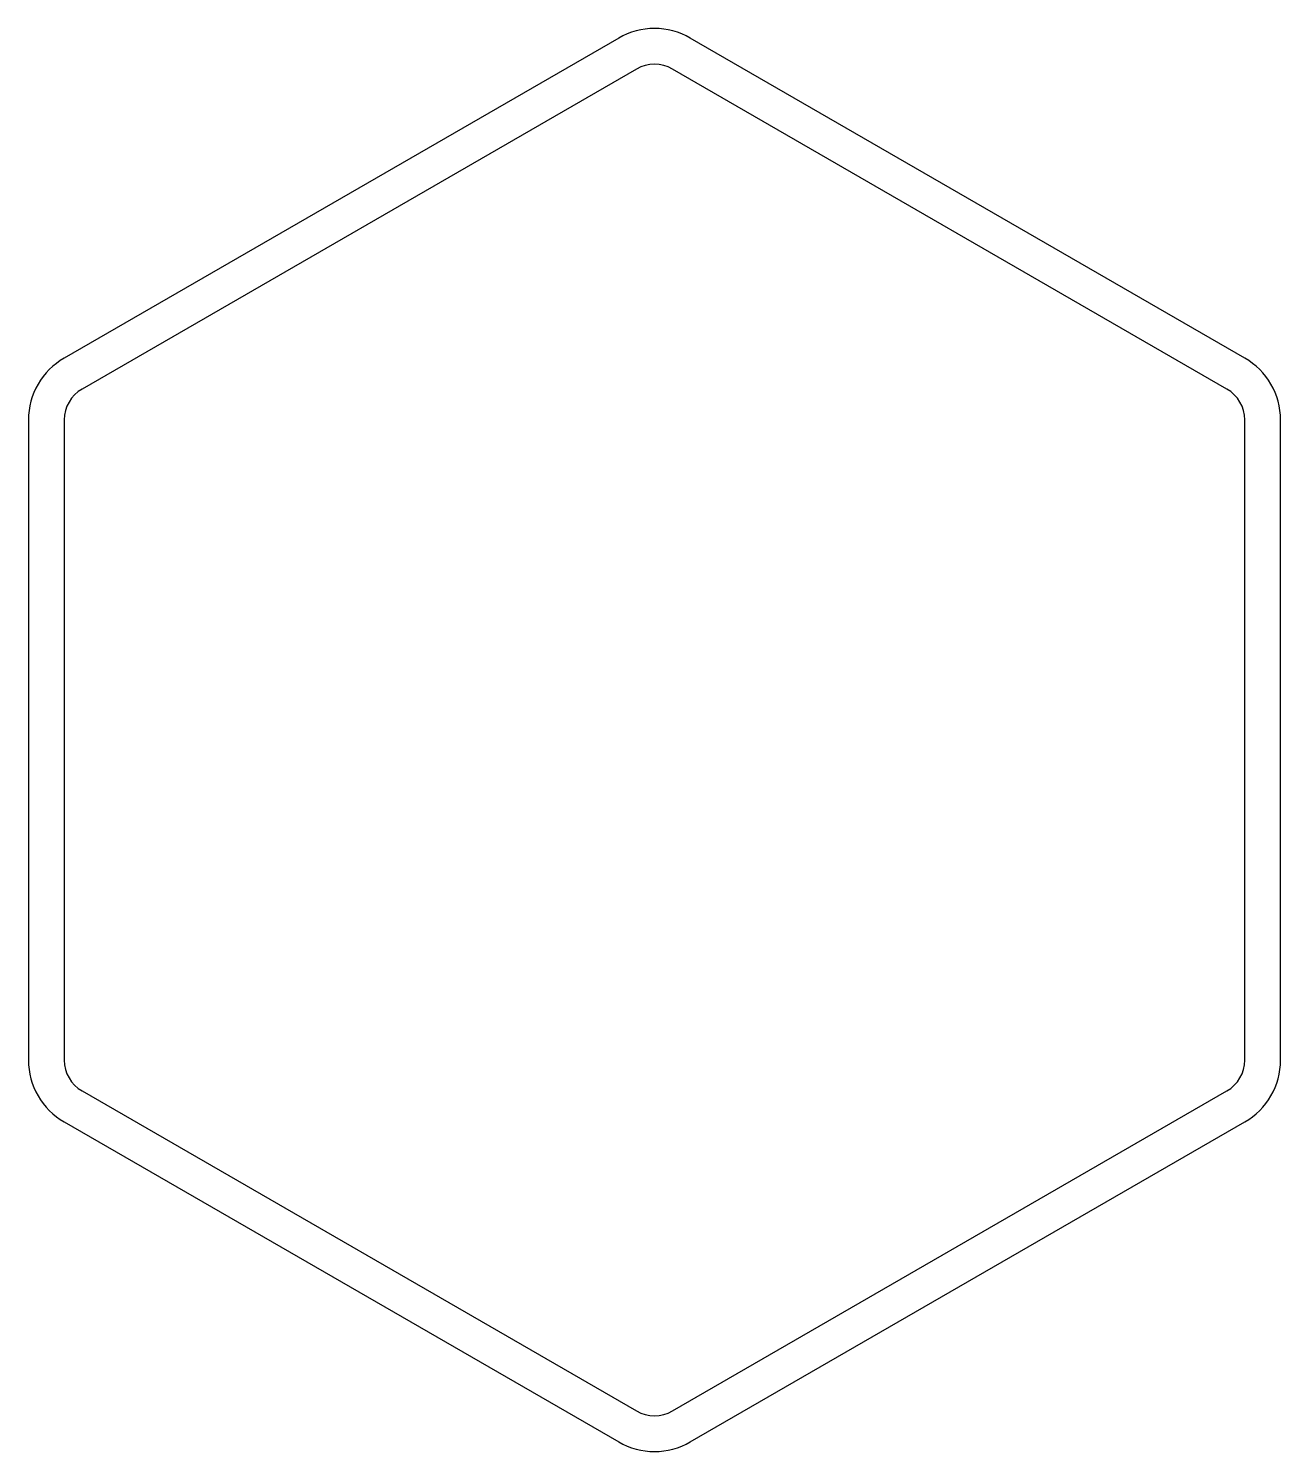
# Model space of a CAD drawing. Extents: x 206.6 to 276.6, y 192.2 to 271.7.
import ezdxf

# ---------------------------------------------------------------- set-up
doc = ezdxf.new("R2010")
doc.units = 0
doc.layers.add('ANA', color=220, linetype='CONTINUOUS')

msp = doc.modelspace()

# ---------------------------------------------------------------- linework, layer by layer
at = {"layer": 'ANA'}
for points in [[(274.622, 210.587, 0.267949), (276.622, 214.051), (276.622, 249.847, 0.267949), (274.622, 253.311), (243.622, 271.209, 0.267949), (239.622, 271.209), (208.622, 253.311, 0.267949), (206.622, 249.847), (206.622, 214.051, 0.267949), (208.622, 210.587), (239.622, 192.689, 0.267949), (243.622, 192.689)], [(273.622, 212.319, 0.267949), (274.622, 214.051), (274.622, 249.847, 0.267949), (273.622, 251.579), (242.622, 269.477, 0.267949), (240.622, 269.477), (209.622, 251.579, 0.267949), (208.622, 249.847), (208.622, 214.051, 0.267949), (209.622, 212.319), (240.622, 194.421, 0.267949), (242.622, 194.421)]]:
    msp.add_lwpolyline(points, format="xyb", close=True, dxfattribs=at)

doc.saveas('drawing.dxf')
